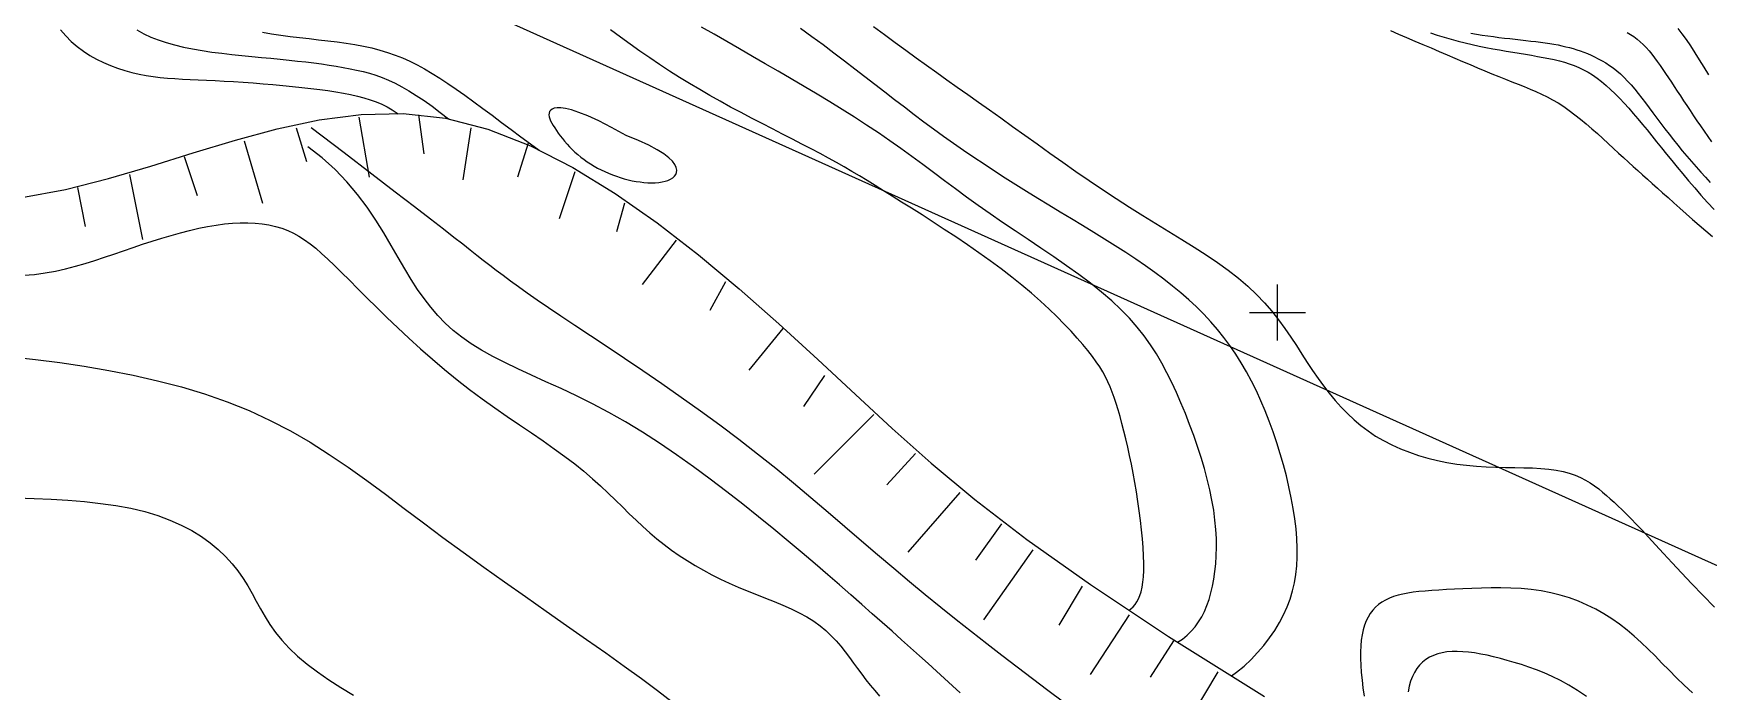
# Model space of a CAD drawing. Header units: millimetres. Extents: x 501029 to 503193, y 1805862 to 1807132.
# Drawn here: x 502283.7 to 502373, y 1806379.8 to 1806414.9 of the extents above; entities that cross this region are included whole.
import ezdxf

# ---------------------------------------------------------------- set-up
doc = ezdxf.new("R2010")
doc.units = ezdxf.units.MM
doc.header["$LTSCALE"] = 12
doc.header["$MEASUREMENT"] = 0
for name, color, linetype in [('3', 7, 'CONTINUOUS'), ('DM0', 7, 'CONTINUOUS'), ('DM1', 4, 'CONTINUOUS')]:
    doc.layers.add(name, color=color, linetype=linetype)

msp = doc.modelspace()

# ---------------------------------------------------------------- linework, layer by layer
at = {"layer": '3', "color": 1, "linetype": 'Continuous', "flags": 128}
msp.add_lwpolyline([(502734.468, 1805863.404), (502565.854, 1806180.86), (502440.381, 1806356.363), (502262.265, 1806436.523), (502063.939, 1806567.977), (501955.637, 1806637.827), (501772.776, 1806767.939), (501708.223, 1807014.777), (501705.574, 1807125.556)], dxfattribs=at)
at = {"layer": 'DM0', "flags": 128}
for points in [[(502328.453, 1806415.257), (502329.04, 1806414.823), (502329.617, 1806414.399), (502330.181, 1806413.988), (502330.735, 1806413.587), (502331.284, 1806413.194), (502331.829, 1806412.804), (502332.376, 1806412.416), (502332.927, 1806412.025), (502333.487, 1806411.629), (502334.058, 1806411.224), (502334.644, 1806410.807), (502335.249, 1806410.375), (502335.875, 1806409.926), (502336.522, 1806409.463), (502337.185, 1806408.988), (502337.864, 1806408.504), (502338.555, 1806408.016), (502339.255, 1806407.527), (502339.963, 1806407.039), (502340.676, 1806406.557), (502341.391, 1806406.084), (502342.105, 1806405.622), (502342.817, 1806405.175), (502343.521, 1806404.741), (502344.215, 1806404.317), (502344.894, 1806403.9), (502345.554, 1806403.488), (502346.19, 1806403.078), (502346.8, 1806402.667), (502347.378, 1806402.253), (502347.921, 1806401.834), (502348.425, 1806401.406), (502348.887, 1806400.967), (502349.31, 1806400.52), (502349.699, 1806400.066), (502350.06, 1806399.608), (502350.396, 1806399.149), (502350.712, 1806398.69), (502351.013, 1806398.234), (502351.305, 1806397.784), (502351.591, 1806397.341), (502351.876, 1806396.909), (502352.166, 1806396.489), (502352.461, 1806396.083), (502352.763, 1806395.69), (502353.075, 1806395.313), (502353.398, 1806394.952), (502353.734, 1806394.608), (502354.083, 1806394.281), (502354.449, 1806393.972), (502354.832, 1806393.683), (502355.235, 1806393.414), (502355.658, 1806393.166), (502356.1, 1806392.939), (502356.559, 1806392.732), (502357.033, 1806392.546), (502357.52, 1806392.38), (502358.019, 1806392.235), (502358.526, 1806392.11), (502359.041, 1806392.004), (502359.562, 1806391.919), (502360.085, 1806391.853), (502360.61, 1806391.806), (502361.133, 1806391.775), (502361.651, 1806391.755), (502362.161, 1806391.743), (502362.659, 1806391.734), (502363.143, 1806391.724), (502363.609, 1806391.71), (502364.053, 1806391.686), (502364.473, 1806391.65), (502364.866, 1806391.597), (502365.229, 1806391.524), (502365.564, 1806391.432), (502365.873, 1806391.323), (502366.159, 1806391.199), (502366.426, 1806391.061), (502366.674, 1806390.913), (502366.908, 1806390.755), (502367.13, 1806390.59), (502367.343, 1806390.419), (502367.548, 1806390.246), (502367.75, 1806390.069), (502367.952, 1806389.887), (502368.159, 1806389.693), (502368.377, 1806389.483), (502368.609, 1806389.253), (502368.861, 1806388.996), (502369.137, 1806388.709), (502369.443, 1806388.386), (502369.782, 1806388.022), (502370.16, 1806387.613), (502370.58, 1806387.155), (502371.043, 1806386.652), (502371.548, 1806386.109), (502372.093, 1806385.53), (502372.679, 1806384.921), (502373.303, 1806384.286)], [(502356.022, 1806415.031), (502356.454, 1806414.844), (502356.889, 1806414.658), (502357.325, 1806414.474), (502357.76, 1806414.291), (502358.193, 1806414.108), (502358.621, 1806413.926), (502359.045, 1806413.746), (502359.464, 1806413.568), (502359.875, 1806413.393), (502360.28, 1806413.221), (502360.676, 1806413.053), (502361.063, 1806412.891), (502361.44, 1806412.734), (502361.806, 1806412.584), (502362.16, 1806412.441), (502362.502, 1806412.305), (502362.833, 1806412.175), (502363.154, 1806412.047), (502363.468, 1806411.919), (502363.775, 1806411.787), (502364.077, 1806411.649), (502364.375, 1806411.503), (502364.672, 1806411.345), (502364.968, 1806411.173), (502365.265, 1806410.984), (502365.565, 1806410.776), (502365.866, 1806410.55), (502366.167, 1806410.312), (502366.468, 1806410.062), (502366.766, 1806409.804), (502367.062, 1806409.541), (502367.354, 1806409.277), (502367.64, 1806409.013), (502367.919, 1806408.754), (502368.192, 1806408.502), (502368.455, 1806408.259), (502368.713, 1806408.023), (502368.967, 1806407.793), (502369.219, 1806407.566), (502369.472, 1806407.339), (502369.728, 1806407.11), (502369.99, 1806406.876), (502370.261, 1806406.636), (502370.541, 1806406.387), (502370.835, 1806406.126), (502371.144, 1806405.852), (502371.465, 1806405.566), (502371.799, 1806405.271), (502372.142, 1806404.969), (502372.492, 1806404.662), (502372.849, 1806404.354), (502373.209, 1806404.045)], [(502282.481, 1806397.63), (502283.762, 1806397.491), (502285.061, 1806397.327), (502286.368, 1806397.135), (502287.678, 1806396.912), (502288.981, 1806396.656), (502290.272, 1806396.363), (502291.543, 1806396.03), (502292.787, 1806395.656), (502293.995, 1806395.236), (502295.162, 1806394.767), (502296.282, 1806394.249), (502297.361, 1806393.684), (502298.406, 1806393.077), (502299.428, 1806392.431), (502300.432, 1806391.752), (502301.429, 1806391.044), (502302.425, 1806390.311), (502303.43, 1806389.557), (502304.451, 1806388.788), (502305.496, 1806388.006), (502306.572, 1806387.218), (502307.671, 1806386.426), (502308.782, 1806385.635), (502309.896, 1806384.85), (502311.003, 1806384.074), (502312.092, 1806383.312), (502313.154, 1806382.567), (502314.178, 1806381.845), (502315.155, 1806381.149), (502316.075, 1806380.484), (502316.929, 1806379.851), (502317.722, 1806379.246)]]:
    msp.add_lwpolyline(points, dxfattribs=at)
at = {"layer": 'DM1'}
for p, q in [((502350, 1806398.5), (502350, 1806401.5)), ((502348.5, 1806400), (502351.5, 1806400))]:
    msp.add_line(p, q, dxfattribs=at)
at = {"layer": 'DM1', "flags": 128}
for points in [[(502285.091, 1806415.068), (502285.375, 1806414.747), (502285.675, 1806414.451), (502285.991, 1806414.179), (502286.323, 1806413.931), (502286.669, 1806413.707), (502287.025, 1806413.505), (502287.391, 1806413.325), (502287.764, 1806413.165), (502288.142, 1806413.025), (502288.523, 1806412.904), (502288.905, 1806412.8), (502289.286, 1806412.713), (502289.664, 1806412.641), (502290.042, 1806412.584), (502290.421, 1806412.538), (502290.806, 1806412.501), (502291.197, 1806412.472), (502291.597, 1806412.449), (502292.01, 1806412.429), (502292.437, 1806412.411), (502292.881, 1806412.392), (502293.345, 1806412.37), (502293.829, 1806412.344), (502294.332, 1806412.314), (502294.848, 1806412.279), (502295.372, 1806412.241), (502295.901, 1806412.199), (502296.43, 1806412.154), (502296.955, 1806412.106), (502297.471, 1806412.056), (502297.973, 1806412.003), (502298.458, 1806411.949), (502298.922, 1806411.893), (502299.364, 1806411.834), (502299.785, 1806411.77), (502300.187, 1806411.702), (502300.57, 1806411.626), (502300.935, 1806411.543), (502301.282, 1806411.451), (502301.613, 1806411.348), (502301.927, 1806411.234), (502302.227, 1806411.106), (502302.513, 1806410.965), (502302.787, 1806410.809), (502303.052, 1806410.638), (502303.102, 1806410.603)], [(502289.177, 1806415.066), (502289.536, 1806414.869), (502289.915, 1806414.692), (502290.315, 1806414.534), (502290.737, 1806414.392), (502291.183, 1806414.266), (502291.654, 1806414.155), (502292.146, 1806414.056), (502292.654, 1806413.968), (502293.175, 1806413.891), (502293.704, 1806413.822), (502294.237, 1806413.76), (502294.77, 1806413.704), (502295.298, 1806413.652), (502295.817, 1806413.603), (502296.323, 1806413.555), (502296.813, 1806413.508), (502297.286, 1806413.46), (502297.742, 1806413.411), (502298.183, 1806413.361), (502298.61, 1806413.308), (502299.022, 1806413.254), (502299.42, 1806413.196), (502299.806, 1806413.136), (502300.179, 1806413.071), (502300.54, 1806413.002), (502300.891, 1806412.928), (502301.234, 1806412.847), (502301.572, 1806412.755), (502301.909, 1806412.65), (502302.247, 1806412.528), (502302.59, 1806412.388), (502302.941, 1806412.226), (502303.303, 1806412.039), (502303.679, 1806411.825), (502304.072, 1806411.58), (502304.485, 1806411.304), (502304.914, 1806411), (502305.353, 1806410.673), (502305.799, 1806410.33), (502305.823, 1806410.311)], [(502295.865, 1806414.953), (502296.355, 1806414.868), (502296.85, 1806414.793), (502297.35, 1806414.725), (502297.853, 1806414.664), (502298.356, 1806414.605), (502298.857, 1806414.548), (502299.354, 1806414.49), (502299.845, 1806414.429), (502300.327, 1806414.362), (502300.799, 1806414.288), (502301.257, 1806414.204), (502301.7, 1806414.108), (502302.127, 1806413.998), (502302.54, 1806413.873), (502302.942, 1806413.732), (502303.338, 1806413.574), (502303.73, 1806413.397), (502304.122, 1806413.202), (502304.517, 1806412.987), (502304.92, 1806412.751), (502305.332, 1806412.493), (502305.759, 1806412.212), (502306.203, 1806411.909), (502306.662, 1806411.584), (502307.134, 1806411.242), (502307.619, 1806410.886), (502308.115, 1806410.517), (502308.619, 1806410.14), (502309.13, 1806409.757), (502309.647, 1806409.372), (502310.167, 1806408.987), (502310.623, 1806408.652)], [(502342.09, 1806384.119), (502342.186, 1806384.195), (502342.3, 1806384.303), (502342.406, 1806384.426), (502342.503, 1806384.565), (502342.59, 1806384.724), (502342.667, 1806384.906), (502342.732, 1806385.112), (502342.786, 1806385.347), (502342.828, 1806385.613), (502342.856, 1806385.912), (502342.871, 1806386.249), (502342.872, 1806386.623), (502342.86, 1806387.032), (502342.835, 1806387.47), (502342.799, 1806387.933), (502342.752, 1806388.415), (502342.696, 1806388.911), (502342.632, 1806389.416), (502342.56, 1806389.925), (502342.481, 1806390.433), (502342.397, 1806390.936), (502342.307, 1806391.428), (502342.214, 1806391.907), (502342.117, 1806392.373), (502342.017, 1806392.825), (502341.916, 1806393.26), (502341.812, 1806393.677), (502341.708, 1806394.076), (502341.603, 1806394.456), (502341.499, 1806394.813), (502341.395, 1806395.149), (502341.292, 1806395.462), (502341.188, 1806395.755), (502341.079, 1806396.035), (502340.961, 1806396.304), (502340.832, 1806396.568), (502340.687, 1806396.831), (502340.524, 1806397.098), (502340.34, 1806397.373), (502340.13, 1806397.661), (502339.893, 1806397.967), (502339.624, 1806398.293), (502339.324, 1806398.64), (502338.993, 1806399.005), (502338.631, 1806399.386), (502338.239, 1806399.78), (502337.816, 1806400.187), (502337.365, 1806400.603), (502336.883, 1806401.027), (502336.373, 1806401.457), (502335.834, 1806401.89), (502335.267, 1806402.325), (502334.678, 1806402.759), (502334.074, 1806403.189), (502333.461, 1806403.614), (502332.845, 1806404.03), (502332.233, 1806404.434), (502331.632, 1806404.826), (502331.048, 1806405.201), (502330.487, 1806405.557), (502329.956, 1806405.893), (502329.459, 1806406.205), (502328.992, 1806406.497), (502328.55, 1806406.772), (502328.125, 1806407.032), (502327.712, 1806407.282), (502327.305, 1806407.523), (502326.896, 1806407.76), (502326.482, 1806407.995), (502326.054, 1806408.232), (502325.607, 1806408.473), (502325.136, 1806408.722), (502324.643, 1806408.978), (502324.131, 1806409.242), (502323.603, 1806409.513), (502323.063, 1806409.79), (502322.513, 1806410.073), (502321.957, 1806410.363), (502321.398, 1806410.658), (502320.839, 1806410.959), (502320.282, 1806411.264), (502319.732, 1806411.575), (502319.187, 1806411.891), (502318.648, 1806412.213), (502318.112, 1806412.541), (502317.581, 1806412.877), (502317.052, 1806413.221), (502316.527, 1806413.573), (502316.003, 1806413.935), (502315.48, 1806414.306), (502314.958, 1806414.688), (502314.437, 1806415.08)], [(502344.674, 1806382.422), (502344.927, 1806382.588), (502345.176, 1806382.788), (502345.403, 1806383.005), (502345.608, 1806383.242), (502345.793, 1806383.497), (502345.958, 1806383.77), (502346.105, 1806384.062), (502346.236, 1806384.371), (502346.35, 1806384.698), (502346.449, 1806385.044), (502346.535, 1806385.406), (502346.607, 1806385.786), (502346.666, 1806386.183), (502346.71, 1806386.598), (502346.738, 1806387.03), (502346.749, 1806387.48), (502346.742, 1806387.947), (502346.715, 1806388.431), (502346.668, 1806388.933), (502346.6, 1806389.452), (502346.508, 1806389.988), (502346.394, 1806390.541), (502346.258, 1806391.108), (502346.102, 1806391.686), (502345.928, 1806392.27), (502345.737, 1806392.858), (502345.533, 1806393.446), (502345.316, 1806394.031), (502345.089, 1806394.608), (502344.853, 1806395.175), (502344.611, 1806395.728), (502344.362, 1806396.265), (502344.105, 1806396.786), (502343.833, 1806397.294), (502343.543, 1806397.79), (502343.23, 1806398.276), (502342.889, 1806398.754), (502342.516, 1806399.226), (502342.106, 1806399.695), (502341.655, 1806400.161), (502341.158, 1806400.626), (502340.612, 1806401.093), (502340.023, 1806401.561), (502339.399, 1806402.029), (502338.746, 1806402.496), (502338.074, 1806402.963), (502337.389, 1806403.428), (502336.699, 1806403.891), (502336.011, 1806404.351), (502335.334, 1806404.808), (502334.674, 1806405.261), (502334.037, 1806405.709), (502333.422, 1806406.152), (502332.822, 1806406.592), (502332.235, 1806407.027), (502331.656, 1806407.459), (502331.079, 1806407.888), (502330.502, 1806408.315), (502329.918, 1806408.738), (502329.325, 1806409.16), (502328.717, 1806409.579), (502328.091, 1806409.997), (502327.449, 1806410.413), (502326.792, 1806410.827), (502326.123, 1806411.24), (502325.445, 1806411.65), (502324.76, 1806412.057), (502324.07, 1806412.462), (502323.378, 1806412.865), (502322.686, 1806413.264), (502321.996, 1806413.661), (502321.31, 1806414.054), (502320.631, 1806414.446), (502319.957, 1806414.836), (502319.292, 1806415.225)], [(502347.548, 1806380.621), (502347.822, 1806380.823), (502348.216, 1806381.149), (502348.59, 1806381.498), (502348.943, 1806381.864), (502349.273, 1806382.247), (502349.579, 1806382.643), (502349.858, 1806383.048), (502350.109, 1806383.461), (502350.33, 1806383.879), (502350.52, 1806384.299), (502350.68, 1806384.722), (502350.81, 1806385.15), (502350.911, 1806385.586), (502350.986, 1806386.031), (502351.034, 1806386.488), (502351.058, 1806386.957), (502351.057, 1806387.441), (502351.034, 1806387.941), (502350.989, 1806388.461), (502350.924, 1806389), (502350.839, 1806389.556), (502350.735, 1806390.125), (502350.614, 1806390.705), (502350.475, 1806391.291), (502350.321, 1806391.881), (502350.152, 1806392.47), (502349.97, 1806393.056), (502349.774, 1806393.634), (502349.566, 1806394.201), (502349.347, 1806394.755), (502349.116, 1806395.294), (502348.873, 1806395.82), (502348.618, 1806396.331), (502348.35, 1806396.828), (502348.069, 1806397.31), (502347.773, 1806397.779), (502347.463, 1806398.233), (502347.138, 1806398.673), (502346.798, 1806399.099), (502346.442, 1806399.511), (502346.07, 1806399.91), (502345.681, 1806400.298), (502345.275, 1806400.677), (502344.851, 1806401.047), (502344.409, 1806401.412), (502343.948, 1806401.772), (502343.468, 1806402.128), (502342.969, 1806402.483), (502342.449, 1806402.838), (502341.91, 1806403.194), (502341.353, 1806403.552), (502340.781, 1806403.911), (502340.198, 1806404.271), (502339.606, 1806404.632), (502339.009, 1806404.994), (502338.409, 1806405.356), (502337.81, 1806405.719), (502337.214, 1806406.082), (502336.624, 1806406.446), (502336.044, 1806406.809), (502335.472, 1806407.173), (502334.909, 1806407.538), (502334.353, 1806407.904), (502333.804, 1806408.272), (502333.261, 1806408.643), (502332.725, 1806409.016), (502332.193, 1806409.393), (502331.665, 1806409.774), (502331.142, 1806410.158), (502330.621, 1806410.548), (502330.102, 1806410.942), (502329.582, 1806411.341), (502329.059, 1806411.745), (502328.532, 1806412.153), (502327.999, 1806412.566), (502327.458, 1806412.984), (502326.906, 1806413.407), (502326.342, 1806413.834), (502325.765, 1806414.266), (502325.172, 1806414.703), (502324.568, 1806415.142)], [(502358.157, 1806414.912), (502358.525, 1806414.797), (502358.895, 1806414.686), (502359.266, 1806414.58), (502359.638, 1806414.479), (502360.009, 1806414.384), (502360.379, 1806414.295), (502360.748, 1806414.212), (502361.115, 1806414.136), (502361.479, 1806414.066), (502361.839, 1806414), (502362.194, 1806413.938), (502362.544, 1806413.88), (502362.887, 1806413.824), (502363.222, 1806413.769), (502363.549, 1806413.715), (502363.866, 1806413.661), (502364.174, 1806413.605), (502364.47, 1806413.548), (502364.756, 1806413.486), (502365.033, 1806413.42), (502365.302, 1806413.346), (502365.563, 1806413.264), (502365.819, 1806413.172), (502366.07, 1806413.068), (502366.317, 1806412.95), (502366.561, 1806412.817), (502366.804, 1806412.667), (502367.045, 1806412.499), (502367.287, 1806412.313), (502367.528, 1806412.111), (502367.768, 1806411.894), (502368.009, 1806411.663), (502368.25, 1806411.418), (502368.492, 1806411.161), (502368.734, 1806410.894), (502368.977, 1806410.616), (502369.221, 1806410.33), (502369.466, 1806410.035), (502369.714, 1806409.733), (502369.965, 1806409.423), (502370.221, 1806409.104), (502370.483, 1806408.778), (502370.753, 1806408.443), (502371.031, 1806408.1), (502371.318, 1806407.749), (502371.617, 1806407.388), (502371.928, 1806407.019), (502372.252, 1806406.642), (502372.587, 1806406.259), (502372.931, 1806405.873), (502373.283, 1806405.486)], [(502360.306, 1806414.899), (502360.613, 1806414.845), (502360.916, 1806414.796), (502361.217, 1806414.752), (502361.516, 1806414.712), (502361.812, 1806414.674), (502362.106, 1806414.639), (502362.397, 1806414.605), (502362.684, 1806414.572), (502362.967, 1806414.54), (502363.244, 1806414.509), (502363.515, 1806414.477), (502363.779, 1806414.445), (502364.035, 1806414.412), (502364.282, 1806414.379), (502364.519, 1806414.343), (502364.746, 1806414.306), (502364.964, 1806414.266), (502365.174, 1806414.223), (502365.377, 1806414.177), (502365.574, 1806414.127), (502365.768, 1806414.072), (502365.959, 1806414.013), (502366.148, 1806413.949), (502366.337, 1806413.879), (502366.528, 1806413.804), (502366.721, 1806413.721), (502366.915, 1806413.631), (502367.111, 1806413.533), (502367.309, 1806413.426), (502367.506, 1806413.309), (502367.704, 1806413.18), (502367.901, 1806413.04), (502368.097, 1806412.887), (502368.292, 1806412.721), (502368.485, 1806412.54), (502368.675, 1806412.344), (502368.864, 1806412.134), (502369.052, 1806411.911), (502369.241, 1806411.676), (502369.431, 1806411.431), (502369.624, 1806411.175), (502369.82, 1806410.911), (502370.02, 1806410.64), (502370.226, 1806410.362), (502370.438, 1806410.08), (502370.657, 1806409.793), (502370.883, 1806409.504), (502371.114, 1806409.212), (502371.35, 1806408.92), (502371.59, 1806408.628), (502371.834, 1806408.337), (502372.08, 1806408.049), (502372.328, 1806407.764), (502372.576, 1806407.484), (502372.825, 1806407.209), (502373.073, 1806406.941)], [(502368.649, 1806414.938), (502368.834, 1806414.831), (502369.012, 1806414.712), (502369.184, 1806414.582), (502369.349, 1806414.44), (502369.508, 1806414.288), (502369.663, 1806414.126), (502369.815, 1806413.954), (502369.963, 1806413.773), (502370.11, 1806413.583), (502370.257, 1806413.385), (502370.403, 1806413.178), (502370.551, 1806412.965), (502370.701, 1806412.744), (502370.853, 1806412.517), (502371.007, 1806412.283), (502371.165, 1806412.044), (502371.325, 1806411.799), (502371.489, 1806411.548), (502371.657, 1806411.292), (502371.829, 1806411.031), (502372.004, 1806410.766), (502372.184, 1806410.497), (502372.369, 1806410.223), (502372.558, 1806409.947), (502372.751, 1806409.668), (502372.947, 1806409.389), (502373.147, 1806409.11)], [(502371.353, 1806415.142), (502371.568, 1806414.863), (502371.791, 1806414.553), (502372.021, 1806414.215), (502372.256, 1806413.853), (502372.497, 1806413.471), (502372.741, 1806413.075), (502372.989, 1806412.668)], [(502315.274, 1806409.447), (502314.481, 1806409.875), (502313.801, 1806410.217), (502313.225, 1806410.481), (502312.744, 1806410.674), (502312.349, 1806410.807), (502312.029, 1806410.886), (502311.776, 1806410.922), (502311.58, 1806410.92), (502311.431, 1806410.891), (502311.321, 1806410.843), (502311.24, 1806410.782), (502311.185, 1806410.711), (502311.155, 1806410.63), (502311.147, 1806410.54), (502311.159, 1806410.441), (502311.19, 1806410.335), (502311.236, 1806410.221), (502311.297, 1806410.101), (502311.37, 1806409.974), (502311.453, 1806409.842), (502311.543, 1806409.706), (502311.642, 1806409.566), (502311.748, 1806409.422), (502311.862, 1806409.277), (502311.983, 1806409.131), (502312.111, 1806408.985), (502312.246, 1806408.84), (502312.388, 1806408.697), (502312.536, 1806408.557), (502312.691, 1806408.42), (502312.853, 1806408.289), (502313.02, 1806408.162), (502313.193, 1806408.04), (502313.371, 1806407.923), (502313.555, 1806407.812), (502313.743, 1806407.706), (502313.935, 1806407.606), (502314.132, 1806407.511), (502314.332, 1806407.423), (502314.536, 1806407.341), (502314.743, 1806407.265), (502314.953, 1806407.196), (502315.164, 1806407.134), (502315.376, 1806407.079), (502315.587, 1806407.031), (502315.798, 1806406.992), (502316.008, 1806406.961), (502316.215, 1806406.938), (502316.419, 1806406.924), (502316.619, 1806406.92), (502316.814, 1806406.924), (502317.001, 1806406.939), (502317.179, 1806406.964), (502317.345, 1806407), (502317.497, 1806407.048), (502317.631, 1806407.107), (502317.746, 1806407.179), (502317.839, 1806407.263), (502317.908, 1806407.361), (502317.95, 1806407.473), (502317.961, 1806407.598), (502317.935, 1806407.739), (502317.861, 1806407.894), (502317.731, 1806408.065), (502317.536, 1806408.253), (502317.268, 1806408.457), (502316.916, 1806408.677), (502316.472, 1806408.916), (502315.928, 1806409.172), (502315.274, 1806409.447)], [(502283.043, 1806406.129), (502285.36, 1806406.563), (502287.652, 1806407.141), (502289.923, 1806407.808), (502292.18, 1806408.51), (502294.424, 1806409.191), (502296.662, 1806409.796), (502298.897, 1806410.271), (502301.133, 1806410.56), (502303.374, 1806410.609), (502305.625, 1806410.362), (502307.889, 1806409.78), (502310.158, 1806408.89), (502312.424, 1806407.733), (502314.679, 1806406.349), (502316.914, 1806404.782), (502319.12, 1806403.071), (502321.29, 1806401.26), (502323.414, 1806399.389), (502325.485, 1806397.501), (502327.493, 1806395.636), (502329.459, 1806393.814), (502331.526, 1806391.974), (502333.862, 1806390.029), (502336.638, 1806387.896), (502340.024, 1806385.489), (502344.192, 1806382.725), (502349.31, 1806379.517)], [(502301.003, 1806410.409), (502301.559, 1806407.218)], [(502304.198, 1806410.548), (502304.475, 1806408.467)], [(502294.891, 1806409.16), (502295.864, 1806405.831)], [(502297.669, 1806409.854), (502298.225, 1806408.05)], [(502338.586, 1806379.214), (502337.76, 1806379.844), (502336.939, 1806380.469), (502336.122, 1806381.092), (502335.307, 1806381.714), (502334.493, 1806382.34), (502333.678, 1806382.973), (502332.861, 1806383.615), (502332.039, 1806384.27), (502331.212, 1806384.941), (502330.377, 1806385.63), (502329.533, 1806386.34), (502328.678, 1806387.069), (502327.811, 1806387.814), (502326.931, 1806388.572), (502326.035, 1806389.34), (502325.123, 1806390.115), (502324.192, 1806390.894), (502323.241, 1806391.673), (502322.269, 1806392.451), (502321.274, 1806393.224), (502320.256, 1806393.988), (502319.225, 1806394.74), (502318.191, 1806395.476), (502317.165, 1806396.191), (502316.158, 1806396.881), (502315.181, 1806397.541), (502314.244, 1806398.168), (502313.36, 1806398.758), (502312.537, 1806399.305), (502311.788, 1806399.805), (502311.119, 1806400.257), (502310.525, 1806400.665), (502309.995, 1806401.034), (502309.522, 1806401.37), (502309.094, 1806401.68), (502308.702, 1806401.969), (502308.337, 1806402.244), (502307.989, 1806402.511), (502307.648, 1806402.775), (502307.305, 1806403.044), (502306.948, 1806403.324), (502306.55, 1806403.636), (502306.083, 1806404.001), (502305.518, 1806404.441), (502304.827, 1806404.976), (502303.981, 1806405.63), (502302.95, 1806406.423), (502301.707, 1806407.378), (502300.222, 1806408.515), (502298.467, 1806409.856)], [(502306.976, 1806409.854), (502306.559, 1806407.079)], [(502291.697, 1806408.328), (502292.391, 1806406.247)], [(502333.071, 1806379.723), (502332.666, 1806380.098), (502332.247, 1806380.482), (502331.814, 1806380.875), (502331.367, 1806381.278), (502330.906, 1806381.692), (502330.432, 1806382.116), (502329.945, 1806382.552), (502329.444, 1806383), (502328.927, 1806383.462), (502328.392, 1806383.938), (502327.836, 1806384.431), (502327.256, 1806384.941), (502326.651, 1806385.47), (502326.016, 1806386.019), (502325.35, 1806386.589), (502324.65, 1806387.182), (502323.913, 1806387.799), (502323.139, 1806388.441), (502322.33, 1806389.1), (502321.492, 1806389.771), (502320.63, 1806390.445), (502319.749, 1806391.116), (502318.854, 1806391.777), (502317.95, 1806392.419), (502317.043, 1806393.036), (502316.136, 1806393.621), (502315.236, 1806394.166), (502314.348, 1806394.666), (502313.474, 1806395.125), (502312.621, 1806395.548), (502311.792, 1806395.942), (502310.99, 1806396.31), (502310.221, 1806396.66), (502309.488, 1806396.997), (502308.796, 1806397.327), (502308.149, 1806397.654), (502307.55, 1806397.985), (502307.003, 1806398.325), (502306.503, 1806398.678), (502306.044, 1806399.046), (502305.619, 1806399.433), (502305.223, 1806399.843), (502304.849, 1806400.277), (502304.491, 1806400.74), (502304.143, 1806401.235), (502303.8, 1806401.765), (502303.454, 1806402.333), (502303.099, 1806402.941), (502302.728, 1806403.581), (502302.334, 1806404.245), (502301.909, 1806404.925), (502301.445, 1806405.611), (502300.935, 1806406.294), (502300.371, 1806406.967), (502299.746, 1806407.621), (502299.052, 1806408.245), (502298.281, 1806408.833)], [(502310.031, 1806409.022), (502309.476, 1806407.218)], [(502288.78, 1806407.357), (502289.474, 1806403.888)], [(502312.531, 1806407.495), (502311.698, 1806404.998)], [(502286.002, 1806406.663), (502286.419, 1806404.582)], [(502315.171, 1806405.831), (502314.754, 1806404.304)], [(502283.137, 1806401.985), (502283.717, 1806402.035), (502284.281, 1806402.111), (502284.831, 1806402.21), (502285.368, 1806402.329), (502285.896, 1806402.465), (502286.415, 1806402.616), (502286.929, 1806402.776), (502287.439, 1806402.945), (502287.947, 1806403.118), (502288.456, 1806403.293), (502288.966, 1806403.467), (502289.477, 1806403.638), (502289.988, 1806403.803), (502290.495, 1806403.961), (502290.999, 1806404.111), (502291.497, 1806404.25), (502291.987, 1806404.377), (502292.468, 1806404.49), (502292.939, 1806404.587), (502293.397, 1806404.666), (502293.842, 1806404.726), (502294.273, 1806404.767), (502294.689, 1806404.787), (502295.092, 1806404.788), (502295.481, 1806404.769), (502295.856, 1806404.73), (502296.216, 1806404.671), (502296.563, 1806404.591), (502296.896, 1806404.492), (502297.215, 1806404.372), (502297.521, 1806404.231), (502297.818, 1806404.068), (502298.111, 1806403.88), (502298.407, 1806403.667), (502298.709, 1806403.424), (502299.023, 1806403.152), (502299.354, 1806402.847), (502299.708, 1806402.509), (502300.09, 1806402.134), (502300.505, 1806401.721), (502300.956, 1806401.27), (502301.443, 1806400.784), (502301.962, 1806400.271), (502302.51, 1806399.737), (502303.085, 1806399.186), (502303.682, 1806398.627), (502304.3, 1806398.064), (502304.935, 1806397.504), (502305.585, 1806396.953), (502306.245, 1806396.417), (502306.914, 1806395.901), (502307.586, 1806395.404), (502308.257, 1806394.925), (502308.922, 1806394.462), (502309.576, 1806394.014), (502310.215, 1806393.578), (502310.834, 1806393.154), (502311.428, 1806392.738), (502311.993, 1806392.33), (502312.523, 1806391.928), (502313.016, 1806391.531), (502313.474, 1806391.138), (502313.904, 1806390.751), (502314.31, 1806390.369), (502314.697, 1806389.995), (502315.069, 1806389.629), (502315.433, 1806389.27), (502315.793, 1806388.921), (502316.154, 1806388.581), (502316.521, 1806388.252), (502316.898, 1806387.934), (502317.286, 1806387.626), (502317.685, 1806387.33), (502318.094, 1806387.045), (502318.514, 1806386.771), (502318.944, 1806386.508), (502319.384, 1806386.256), (502319.835, 1806386.015), (502320.295, 1806385.785), (502320.764, 1806385.566), (502321.243, 1806385.358), (502321.726, 1806385.158), (502322.211, 1806384.964), (502322.692, 1806384.773), (502323.166, 1806384.582), (502323.628, 1806384.389), (502324.074, 1806384.191), (502324.499, 1806383.985), (502324.9, 1806383.768), (502325.272, 1806383.539), (502325.611, 1806383.294), (502325.922, 1806383.036), (502326.207, 1806382.765), (502326.471, 1806382.485), (502326.718, 1806382.198), (502326.951, 1806381.904), (502327.174, 1806381.606), (502327.392, 1806381.307), (502327.609, 1806381.007), (502327.827, 1806380.71), (502328.052, 1806380.416), (502328.283, 1806380.125), (502328.522, 1806379.836), (502328.77, 1806379.549)], [(502317.925, 1806403.861), (502316.119, 1806401.502)], [(502320.564, 1806401.641), (502319.731, 1806400.115)], [(502323.62, 1806399.144), (502321.814, 1806396.924)], [(502325.842, 1806396.646), (502324.731, 1806394.981)], [(502328.481, 1806394.565), (502325.286, 1806391.374)], [(502330.703, 1806392.484), (502329.176, 1806390.819)], [(502333.065, 1806390.403), (502330.287, 1806387.212)], [(502282.774, 1806390.12), (502283.687, 1806390.086), (502284.595, 1806390.042), (502285.492, 1806389.986), (502286.371, 1806389.913), (502287.227, 1806389.82), (502288.053, 1806389.703), (502288.842, 1806389.559), (502289.588, 1806389.384), (502290.286, 1806389.175), (502290.936, 1806388.935), (502291.539, 1806388.665), (502292.096, 1806388.37), (502292.61, 1806388.052), (502293.08, 1806387.713), (502293.509, 1806387.358), (502293.897, 1806386.988), (502294.246, 1806386.606), (502294.557, 1806386.217), (502294.833, 1806385.821), (502295.082, 1806385.421), (502295.314, 1806385.016), (502295.54, 1806384.607), (502295.768, 1806384.194), (502296.008, 1806383.779), (502296.271, 1806383.361), (502296.566, 1806382.94), (502296.903, 1806382.519), (502297.292, 1806382.096), (502297.741, 1806381.673), (502298.245, 1806381.25), (502298.801, 1806380.83), (502299.402, 1806380.412), (502300.043, 1806379.999), (502300.718, 1806379.591)], [(502335.287, 1806388.738), (502333.898, 1806386.796)], [(502336.954, 1806387.351), (502334.315, 1806383.605)], [(502339.593, 1806385.408), (502338.343, 1806383.327)], [(502372.128, 1806379.723), (502371.689, 1806380.127), (502371.276, 1806380.526), (502370.884, 1806380.92), (502370.506, 1806381.306), (502370.137, 1806381.683), (502369.772, 1806382.049), (502369.405, 1806382.402), (502369.03, 1806382.742), (502368.645, 1806383.065), (502368.246, 1806383.372), (502367.834, 1806383.66), (502367.409, 1806383.929), (502366.971, 1806384.177), (502366.52, 1806384.402), (502366.055, 1806384.605), (502365.576, 1806384.783), (502365.083, 1806384.934), (502364.576, 1806385.059), (502364.056, 1806385.156), (502363.525, 1806385.227), (502362.989, 1806385.276), (502362.452, 1806385.306), (502361.917, 1806385.319), (502361.39, 1806385.319), (502360.874, 1806385.308), (502360.373, 1806385.29), (502359.893, 1806385.267), (502359.436, 1806385.243), (502359.007, 1806385.22), (502358.606, 1806385.197), (502358.23, 1806385.173), (502357.878, 1806385.146), (502357.548, 1806385.115), (502357.241, 1806385.078), (502356.953, 1806385.035), (502356.683, 1806384.983), (502356.431, 1806384.921), (502356.194, 1806384.848), (502355.972, 1806384.763), (502355.764, 1806384.664), (502355.571, 1806384.552), (502355.393, 1806384.424), (502355.229, 1806384.282), (502355.08, 1806384.124), (502354.947, 1806383.949), (502354.829, 1806383.758), (502354.726, 1806383.549), (502354.639, 1806383.321), (502354.568, 1806383.074), (502354.512, 1806382.809), (502354.471, 1806382.524), (502354.444, 1806382.22), (502354.432, 1806381.896), (502354.432, 1806381.552), (502354.446, 1806381.188), (502354.472, 1806380.805), (502354.51, 1806380.401), (502354.56, 1806379.977), (502354.621, 1806379.533)], [(502342.093, 1806383.882), (502340.01, 1806380.691)], [(502344.454, 1806382.495), (502343.204, 1806380.552)], [(502366.474, 1806379.529), (502365.998, 1806379.842), (502365.537, 1806380.121), (502365.088, 1806380.367), (502364.651, 1806380.585), (502364.227, 1806380.777), (502363.813, 1806380.945), (502363.41, 1806381.094), (502363.016, 1806381.226), (502362.632, 1806381.344), (502362.257, 1806381.451), (502361.889, 1806381.55), (502361.53, 1806381.64), (502361.18, 1806381.719), (502360.84, 1806381.787), (502360.51, 1806381.843), (502360.192, 1806381.886), (502359.885, 1806381.913), (502359.59, 1806381.926), (502359.309, 1806381.921), (502359.041, 1806381.899), (502358.787, 1806381.858), (502358.548, 1806381.797), (502358.324, 1806381.717), (502358.114, 1806381.618), (502357.921, 1806381.497), (502357.743, 1806381.357), (502357.581, 1806381.195), (502357.436, 1806381.013), (502357.307, 1806380.808), (502357.196, 1806380.582), (502357.102, 1806380.335), (502357.026, 1806380.066), (502356.969, 1806379.778)], [(502346.816, 1806380.83), (502344.732, 1806377.361)]]:
    msp.add_lwpolyline(points, dxfattribs=at)

doc.saveas('drawing.dxf')
